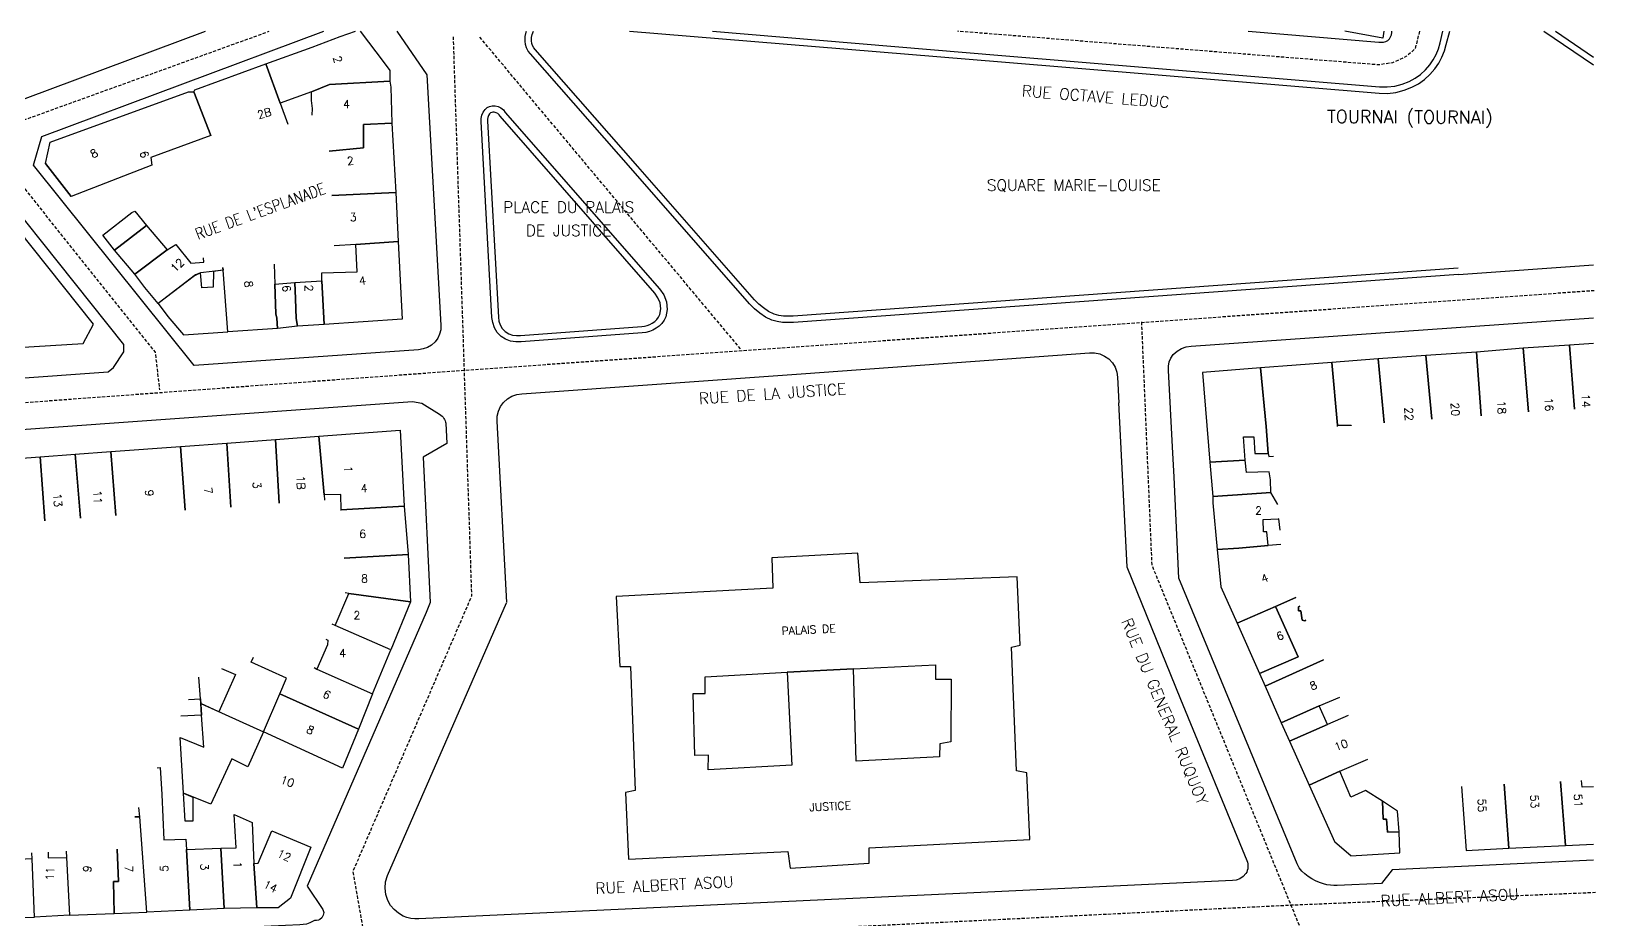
# Model space of a CAD drawing. Header units: millimetres. Extents: x 80000 to 81001, y 143000 to 144000.
# Drawn here: x 80756 to 81000.4, y 143861.3 to 144000 of the extents above; entities that cross this region are included whole.
import ezdxf
from ezdxf.enums import TextEntityAlignment as Align

# ---------------------------------------------------------------- set-up
doc = ezdxf.new("R2010")
doc.units = ezdxf.units.MM
doc.linetypes.add('DASHED', pattern=[0.75, 0.5, -0.25])
for name, color, linetype in [('W0001', 6, 'DASHED'), ('W0008', 7, 'CONTINUOUS'), ('W0100', 7, 'CONTINUOUS'), ('W0302', 3, 'CONTINUOUS'), ('W0980', 7, 'CONTINUOUS'), ('W0989', 7, 'CONTINUOUS'), ('W0991', 7, 'CONTINUOUS')]:
    doc.layers.add(name, color=color, linetype=linetype)
doc.styles.get("Standard").update_dxf_attribs({"font": 'romans.shx', "width": 0.85})

msp = doc.modelspace()

# ---------------------------------------------------------------- linework, layer by layer
at = {"layer": 'W0001', "flags": 128}
for points in [[(80735.27, 144000), (80775.32, 143949.89), (80776, 143944.01)], [(80748.42, 143983.86), (80793.12, 144000)], [(80821.86, 143999.15), (80824.74, 143911.83), (80806.2, 143868.86), (80808.37, 143856.43)], [(80866.78, 143950.41), (80825.98, 143999.15)], [(80972.82, 144000), (80972.14, 143997.27), (80970.8, 143996.1), (80968.62, 143995.09), (80966.44, 143994.76), (80949.68, 143996.1), (80900.73, 144000)], [(80450.07, 143818.97), (80622.87, 143931.72), (80625.08, 143932.54), (80823.73, 143947.11), (81000.09, 143959.55)], [(80929.39, 143954.64), (80931, 143916.7), (80985.33, 143783.98)], [(80556.36, 143844.1), (80952.73, 143863.62), (81000.36, 143865.6)]]:
    msp.add_lwpolyline(points, dxfattribs=at)
at = {"layer": 'W0008'}
for p, q in [((80978.94, 143962.05), (81000, 143963.54)), ((80934.48, 143930.38), (80934.25, 143935.13))]:
    msp.add_line(p, q, dxfattribs=at)
for points in [[(80689.65, 143995.47), (80682.49, 143973.6), (80674.02, 143947.31), (80678.26, 143940.45), (80737.4, 143944.65), (80768, 143946.86), (80768.8, 143947.51), (80770.43, 143949.96), (80770.42, 143951.11), (80742.43, 143986.17), (80734.03, 143995.69), (80730.74, 144000)], [(80739.76, 144000), (80748.54, 143988.75), (80748.76, 143988.5), (80749.02, 143988.27), (80749.31, 143988.08), (80749.63, 143987.95), (80750, 143987.88), (80750.37, 143987.88), (80750.74, 143987.94), (80751.1, 143988.05), (80783.19, 144000)], [(80819.95, 143954.12), (80819.92, 143953.42), (80819.76, 143952.73), (80819.46, 143952.08), (80819.04, 143951.51), (80818.5, 143951.02), (80817.88, 143950.66), (80817.19, 143950.42), (80816.48, 143950.3), (80781.43, 143947.83), (80756.32, 143979.08), (80757.64, 143983.6), (80801.68, 144000)], [(80813.09, 144000), (80817.78, 143993.21), (80819.94, 143954.13)], [(80978.94, 143962.05), (80919.74, 143957.77), (80875.04, 143954.55), (80874.18, 143954.52), (80873.32, 143954.55), (80872.47, 143954.68), (80871.64, 143954.93), (80870.66, 143955.4), (80869.76, 143955.99), (80868.93, 143956.68), (80868.19, 143957.45), (80849.98, 143978.22), (80833.93, 143996.49), (80833.6, 143996.92), (80833.35, 143997.4), (80833.18, 143997.92), (80833.11, 143998.46), (80833.14, 143999.18), (80833.3, 143999.89), (80833.34, 144000)], [(80862.39, 144000), (80907.59, 143996.21), (80966.59, 143991.33), (80967.78, 143991.31), (80968.97, 143991.46), (80970.12, 143991.75), (80971.23, 143992.18), (80972.14, 143992.68), (80972.99, 143993.28), (80973.76, 143993.97), (80974.44, 143994.75), (80974.98, 143995.54), (80975.43, 143996.39), (80975.78, 143997.28), (80976.06, 143998.2), (80976.5, 144000)], [(80946.09, 144000), (80966.46, 143998.32), (80966.82, 143998.3), (80967.18, 143998.32), (80967.55, 143998.4), (80967.88, 143998.59), (80968.13, 143998.84), (80968.31, 143999.14), (80968.43, 143999.47), (80968.5, 143999.8), (80968.53, 144000)], [(80994.09, 144000), (81000, 143995.96)], [(80830.02, 143987.33), (80854.11, 143959.78), (80854.76, 143958.85), (80855.2, 143957.77), (80855.32, 143956.6), (80855.07, 143955.42), (80854.81, 143954.89), (80854.46, 143954.41), (80854.05, 143953.99), (80853.58, 143953.64), (80853.07, 143953.36), (80852.54, 143953.15), (80851.98, 143953.01), (80851.41, 143952.93), (80832.49, 143951.52), (80831.67, 143951.52), (80830.85, 143951.64), (80830.06, 143951.92), (80829.36, 143952.38), (80828.77, 143952.99), (80828.33, 143953.72), (80828.05, 143954.52), (80827.93, 143955.35), (80826.23, 143985.9), (80826.24, 143986.41), (80826.33, 143986.91), (80826.54, 143987.4), (80826.85, 143987.82), (80827.18, 143988.09), (80827.57, 143988.27), (80827.98, 143988.37), (80828.41, 143988.37), (80828.89, 143988.25), (80829.33, 143988.04), (80829.72, 143987.73), (80830.02, 143987.33)], [(80934.25, 143935.13), (80933.6, 143947.07), (80933.61, 143947.73), (80933.74, 143948.38), (80933.98, 143949), (80934.36, 143949.56), (80934.95, 143950.09), (80935.64, 143950.48), (80936.38, 143950.73), (80937.15, 143950.84), (81000, 143955.29)], [(80830.24, 143910.82), (80828.74, 143939.15), (80828.77, 143939.94), (80828.95, 143940.71), (80829.27, 143941.43), (80829.74, 143942.07), (80830.34, 143942.62), (80831.03, 143943.03), (80831.8, 143943.3), (80832.59, 143943.43), (80876.96, 143946.57), (80921.26, 143949.81), (80922.07, 143949.79), (80922.87, 143949.63), (80923.62, 143949.31), (80924.29, 143948.85), (80924.85, 143948.25), (80925.27, 143947.56), (80925.55, 143946.8), (80925.67, 143945.99), (80925.85, 143941.98)], [(80678.99, 143932.45), (80771.1, 143939.02), (80815.54, 143942.23), (80816.98, 143941.95), (80819.76, 143940.23), (80819.96, 143940.09), (80820.14, 143939.93), (80820.3, 143939.75), (80820.44, 143939.55), (80820.54, 143939.38), (80820.62, 143939.2), (80820.68, 143939.01), (80820.71, 143938.82), (80820.89, 143935.65), (80817.17, 143933.55), (80818.29, 143910.83), (80817.66, 143909.3)], [(80925.82, 143942.01), (80927.13, 143916.4), (80935.5, 143895.77), (80945.85, 143870.59), (80945.94, 143870.33), (80946, 143870.07), (80946.03, 143869.8), (80946.03, 143869.54), (80946, 143869.27), (80945.93, 143869), (80945.83, 143868.75), (80945.7, 143868.51), (80945.29, 143868.05), (80944.78, 143867.72), (80944.21, 143867.52), (80943.62, 143867.43), (80901.01, 143865.43), (80858.72, 143863.44), (80816.51, 143861.46), (80815.88, 143861.46), (80815.25, 143861.51), (80814.63, 143861.65), (80814.04, 143861.9), (80813.31, 143862.35), (80812.65, 143862.9), (80812.09, 143863.56), (80811.67, 143864.33), (80811.37, 143865.27), (80811.24, 143866.26), (80811.32, 143867.26), (80811.61, 143868.22), (80830.22, 143910.8)], [(81000, 143870.63), (80968.56, 143869.11), (80966.88, 143866.98), (80959.99, 143866.67), (80959.45, 143866.67), (80958.91, 143866.71), (80958.37, 143866.79), (80957.85, 143866.92), (80957.21, 143867.12), (80956.59, 143867.38), (80955.99, 143867.69), (80955.43, 143868.06), (80954.92, 143868.47), (80954.44, 143868.92), (80954.02, 143869.43), (80953.7, 143870.02), (80935.22, 143914.63), (80934.48, 143930.38)], [(80817.65, 143909.3), (80799.09, 143866.58), (80801.49, 143862.91), (80801.65, 143862.47), (80801.59, 143862.01), (80801.37, 143861.64), (80801.05, 143861.36), (80800.81, 143861.26), (80800.52, 143861.22), (80800.23, 143861.18), (80799.99, 143861.08), (80799.5, 143860.82), (80798.98, 143860.65), (80798.44, 143860.55), (80797.9, 143860.5), (80737.42, 143857.71)]]:
    msp.add_lwpolyline(points, dxfattribs=at)
at = {"layer": 'W0100'}
for p, q in [((80950.81, 143923.89), (80950.86, 143923.93)), ((80884.4, 143900.46), (80874.06, 143899.97)), ((80874.06, 143899.97), (80884.4, 143900.46))]:
    msp.add_line(p, q, dxfattribs=at)
for points in [[(80794.87, 143988.79), (80792.63, 143994.92), (80799.87, 143997.5), (80804.2, 143999.18), (80806.63, 144000)], [(80807.33, 144000), (80811.08, 143995.1), (80812, 143993.9), (80812, 143992.2), (80802.56, 143991.7), (80799.74, 143990.56), (80794.87, 143988.79)], [(80967.27, 144000), (80967.1, 143998.93), (80961.18, 144000)], [(80781.36, 143990.55), (80781.52, 143990.84), (80792.63, 143994.92), (80794.87, 143988.79), (80796.06, 143985.53)], [(80799.87, 143986.91), (80799.88, 143987.96), (80799.72, 143989.2), (80799.74, 143990.56), (80802.56, 143991.7), (80812, 143992.2), (80812.14, 143991.26), (80812.28, 143985.66), (80807.89, 143985.45), (80807.86, 143981.82), (80802.52, 143981.31)], [(80758.92, 143982.71), (80780.55, 143990.55), (80781.36, 143990.55), (80784, 143983.76), (80774.63, 143980.29), (80774.8, 143979.09), (80762.18, 143974.22), (80758.21, 143979.39), (80758.92, 143982.71)], [(80784, 143983.76), (80781.36, 143990.55)], [(80802.52, 143981.31), (80807.86, 143981.82), (80807.89, 143985.45), (80812.28, 143985.66), (80812.92, 143974.82), (80802.93, 143974.38)], [(80762.18, 143974.22), (80758.21, 143979.39), (80762.18, 143974.22)], [(80802.93, 143974.38), (80812.92, 143974.82), (80813.28, 143967.21), (80806.65, 143966.74), (80803.3, 143966.51)], [(80767.15, 143968.19), (80771.67, 143971.71), (80772.16, 143971.93), (80773.98, 143969.69), (80768.96, 143965.84), (80767.15, 143968.19)], [(80764.07, 143951.28), (80765.71, 143954.3), (80753.87, 143969.11), (80752.23, 143967.84), (80752.76, 143962.37), (80753.87, 143950.65), (80764.07, 143951.28)], [(80772.15, 143962.07), (80768.96, 143965.84), (80773.98, 143969.69), (80777.17, 143965.91), (80772.15, 143962.07)], [(80785.9, 143963.07), (80785.93, 143962.7), (80784.25, 143962.5), (80782.41, 143962.28), (80781.64, 143961.97), (80775.77, 143957.51), (80773.72, 143959.99), (80772.15, 143962.07), (80777.17, 143965.91), (80778.54, 143966.74), (80780.88, 143963.79), (80782.91, 143963.94), (80782.87, 143964.65)], [(80806.65, 143966.74), (80813.28, 143967.21), (80813.93, 143955.06), (80801.73, 143954.22), (80801.37, 143961.04), (80801.38, 143962.29), (80806.87, 143962.45), (80806.65, 143966.74)], [(80785.9, 143963.07), (80785.93, 143962.7), (80784.42, 143962.51), (80784.38, 143960.05), (80782.6, 143959.94), (80782.41, 143962.28), (80781.47, 143961.83), (80775.77, 143957.51), (80777.28, 143955.5), (80779.75, 143952.62), (80786.65, 143953.1), (80785.93, 143962.7), (80785.9, 143963.14)], [(80793.89, 143963.63), (80794, 143960.52), (80794.18, 143955.91), (80794.32, 143955.24), (80794.42, 143953.63), (80786.65, 143953.1), (80785.93, 143962.7), (80785.9, 143963.07)], [(80794.42, 143953.63), (80794.32, 143955.24), (80794.18, 143955.91), (80794, 143960.52), (80797.14, 143960.8), (80797.24, 143958.22), (80797.36, 143955.16), (80797.53, 143953.97), (80794.42, 143953.63)], [(80797.53, 143953.97), (80797.36, 143955.16), (80797.24, 143958.22), (80797.14, 143960.8), (80801.37, 143961.04), (80801.73, 143954.22), (80797.53, 143953.97)], [(80982.48, 143939.96), (80981.73, 143949.93), (80973.83, 143949.41)], [(80989.88, 143940.59), (80989.02, 143950.56), (80981.73, 143949.93)], [(80981.73, 143949.93), (80982.48, 143939.96)], [(80997.03, 143941.02), (80996.26, 143950.99), (80989.02, 143950.56)], [(80989.02, 143950.56), (80989.88, 143940.59)], [(81000, 143951.27), (80996.26, 143950.99)], [(80996.26, 143950.99), (80997.03, 143941.02)], [(80938.93, 143946.76), (80940.08, 143932.72), (80945.58, 143933.06), (80945.31, 143936.69), (80946.95, 143936.71), (80947.13, 143934.09), (80949.17, 143934.12), (80948.9, 143938.3), (80947.98, 143947.46), (80938.93, 143946.76)], [(80960.01, 143938.32), (80960, 143938.51), (80959.11, 143948.28), (80947.98, 143947.46)], [(80947.98, 143947.46), (80948.9, 143938.3), (80949.17, 143934.12), (80949.27, 143933.63), (80950.03, 143933.67)], [(80967.3, 143938.89), (80966.37, 143948.85), (80959.11, 143948.28)], [(80959.11, 143948.28), (80960, 143938.51), (80962.16, 143938.53), (80962.17, 143938.49)], [(80974.75, 143939.45), (80973.83, 143949.41), (80966.37, 143948.85)], [(80966.37, 143948.85), (80967.3, 143938.89)], [(80973.83, 143949.41), (80974.75, 143939.45)], [(80804.4, 143925.3), (80804.35, 143927.71), (80801.73, 143927.63), (80800.9, 143936.79), (80813.61, 143937.73), (80814.24, 143925.9), (80804.4, 143925.3)], [(80769.17, 143924.43), (80768.39, 143934.4), (80779.26, 143935.21), (80780, 143925.24)], [(80780, 143925.24), (80779.26, 143935.21), (80786.49, 143935.69), (80787.16, 143925.71)], [(80787.16, 143925.71), (80786.49, 143935.69), (80794.12, 143936.3), (80794.71, 143926.32)], [(80794.71, 143926.32), (80794.12, 143936.3), (80800.9, 143936.79), (80801.73, 143927.63)], [(80748.93, 143922.95), (80748.14, 143932.92), (80757.37, 143933.59), (80758.1, 143923.61)], [(80758.1, 143923.61), (80757.37, 143933.59), (80762.84, 143933.98), (80763.68, 143924.01)], [(80763.68, 143924.01), (80762.84, 143933.98), (80768.39, 143934.4)], [(80768.39, 143934.4), (80769.17, 143924.43)], [(80940.54, 143927.38), (80945.92, 143927.74), (80949.59, 143928), (80949.54, 143930.01), (80949.37, 143931.21), (80945.81, 143931.13), (80945.58, 143933.06), (80940.08, 143932.72), (80940.54, 143927.38)], [(80801.73, 143927.63), (80801.78, 143926.83)], [(80950.68, 143926.15), (80949.59, 143928), (80945.92, 143927.74), (80940.54, 143927.38), (80940.57, 143926.38), (80941.22, 143919.1)], [(80804.25, 143925.29), (80804.4, 143925.3), (80814.24, 143925.9), (80814.84, 143918.33), (80804.85, 143917.77)], [(80941.22, 143919.1), (80944.62, 143919.31), (80949.18, 143919.75), (80948.99, 143921.88), (80948.48, 143921.88), (80948.41, 143923.8), (80950.81, 143923.89)], [(80950.81, 143923.89), (80951, 143922.12)], [(80804.85, 143917.77), (80814.84, 143918.33), (80815.21, 143910.92)], [(80885.09, 143918.54), (80871.64, 143917.8), (80871.83, 143913.09), (80847.36, 143911.77), (80847.89, 143900.84), (80849.57, 143900.85), (80850.32, 143881.5), (80848.79, 143881.2), (80849.25, 143870.78), (80874.16, 143871.96), (80874.51, 143869.35), (80886.84, 143870.13), (80886.85, 143872.53), (80911.98, 143873.86), (80911.49, 143884.26), (80909.89, 143884.54), (80909.08, 143903.87), (80910.46, 143904.17), (80909.97, 143914.85), (80885.43, 143913.89), (80885.09, 143918.54)], [(80951.19, 143919.87), (80949.18, 143919.75), (80944.62, 143919.31), (80941.22, 143919.1), (80941.77, 143913.27), (80944.37, 143907.59)], [(80803.45, 143907.24), (80805.58, 143912.26), (80815.21, 143910.92), (80812.12, 143903.47), (80803.45, 143907.24)], [(80815.21, 143910.92), (80805.58, 143912.26), (80804.98, 143912.35)], [(80944.37, 143907.59), (80950.35, 143910.2), (80953.53, 143911.61)], [(80953.53, 143911.61), (80950.35, 143910.2), (80953.85, 143902.36), (80947.86, 143899.73), (80948.7, 143897.76)], [(80947.86, 143899.73), (80953.85, 143902.36), (80950.35, 143910.2), (80944.37, 143907.59), (80947.86, 143899.73)], [(80955.09, 143908.09), (80954.91, 143907.98), (80954.49, 143908.07), (80954.31, 143909.54), (80953.95, 143909.54), (80953.93, 143910.18), (80954.12, 143910.27)], [(80954.12, 143910.27), (80953.93, 143910.18)], [(80953.93, 143910.18), (80953.95, 143909.54), (80954.31, 143909.54), (80954.49, 143908.07), (80954.91, 143907.98), (80955.09, 143908.09)], [(80801.98, 143905.1), (80802.3, 143904.94), (80802.24, 143904.22), (80800.6, 143900.45), (80809.28, 143896.58), (80812.12, 143903.47), (80803.45, 143907.24), (80802.95, 143907.46)], [(80794.79, 143896.56), (80795.82, 143899.01), (80790.32, 143901.55), (80790.67, 143902.32)], [(80800.15, 143900.67), (80800.6, 143900.45), (80809.28, 143896.58), (80807.06, 143891.08), (80794.79, 143896.56)], [(80884.4, 143900.46), (80897.21, 143901.11), (80897.2, 143898.86), (80899.67, 143898.87)], [(80948.7, 143897.76), (80957.81, 143901.88)], [(80957.81, 143901.88), (80948.7, 143897.76), (80951.21, 143892.03)], [(80782.46, 143895.09), (80782.39, 143895.81), (80782.12, 143899.16)], [(80785.68, 143900.56), (80787.89, 143899.59), (80785.27, 143893.79), (80782.46, 143895.09)], [(80874.06, 143899.97), (80874.76, 143885.46), (80861.72, 143884.74), (80861.74, 143886.99), (80859.62, 143886.98), (80859.34, 143896.62), (80861.24, 143896.63), (80861.26, 143899.24), (80874.06, 143899.97)], [(80899.67, 143898.87), (80899.63, 143889.07), (80897.88, 143888.77), (80897.87, 143886.73), (80884.82, 143886.09), (80884.4, 143900.46)], [(80780.53, 143895.7), (80782.39, 143895.81), (80782.58, 143893.27), (80779.33, 143893.08)], [(80792.22, 143890.63), (80794.79, 143896.56), (80807.06, 143891.08), (80804.58, 143884.99), (80792.22, 143890.63)], [(80951.21, 143892.03), (80957.18, 143894.71), (80960.37, 143896.05)], [(80779.24, 143889.75), (80782.93, 143888.25), (80782.58, 143893.27), (80782.46, 143895.09), (80792.22, 143890.63), (80789.81, 143885.19), (80787.29, 143886.44), (80784.04, 143879.36), (80779.73, 143881.05), (80779.24, 143889.75)], [(80952.53, 143889.21), (80958.48, 143891.8), (80957.18, 143894.71), (80951.21, 143892.03), (80952.53, 143889.21)], [(80961.71, 143893.18), (80958.48, 143891.8), (80952.53, 143889.21), (80955.61, 143882.3)], [(80955.61, 143882.3), (80960.39, 143884.49), (80964.75, 143886.36)], [(80775.64, 143885.04), (80776.08, 143885.06), (80776.34, 143880.89), (80776.68, 143873.79), (80780.09, 143873.88), (80780.21, 143872.28), (80780.76, 143862.82), (80774.04, 143862.51), (80772.9, 143877.39), (80772.79, 143878.83)], [(80962.09, 143871.29), (80969.76, 143871.74), (80969.64, 143875.06), (80967.84, 143875.01), (80967.69, 143877.01), (80967.14, 143877.01), (80967.07, 143879.84), (80964.39, 143881.47), (80962.09, 143880.45), (80960.39, 143884.49), (80955.61, 143882.3)], [(80955.61, 143882.3), (80959.6, 143873.42)], [(80979.39, 143882.12), (80980.11, 143872.14), (80986.76, 143872.48)], [(80986.76, 143872.48), (80986.08, 143882.46)], [(80986.08, 143882.46), (80986.76, 143872.48), (80995.65, 143872.92)], [(80995.65, 143872.92), (80994.87, 143882.89)], [(80994.87, 143882.89), (80995.65, 143872.92), (81000, 143873.11)], [(81000, 143882.06), (80998.25, 143882), (80998.16, 143883.04)], [(80772.13, 143877.38), (80772.9, 143877.39), (80772.79, 143878.83)], [(80779.73, 143881.05), (80781.2, 143880.45), (80781.23, 143876.73), (80780, 143876.73), (80779.73, 143881.05)], [(80967.14, 143877.01), (80967.69, 143877.01), (80967.84, 143875.01), (80969.64, 143875.06), (80969.4, 143878.29), (80967.07, 143879.84), (80967.14, 143877.01)], [(80769.38, 143872.31), (80769.59, 143867.27), (80768.82, 143867.27), (80768.94, 143862.28), (80774.04, 143862.51), (80772.9, 143877.39)], [(80772.9, 143877.39), (80772.13, 143877.38)], [(80787.67, 143877.72), (80790.47, 143876.51), (80790.73, 143870.1), (80791.21, 143863.19), (80786.11, 143863.07), (80785.57, 143872.51), (80787.95, 143872.54), (80787.67, 143877.72)], [(80793.57, 143875.22), (80799.64, 143872.67), (80796.47, 143864.71), (80794.53, 143863.17), (80791.21, 143863.19), (80790.73, 143870.1), (80791.41, 143870.14), (80793.57, 143875.22)], [(80758.58, 143871.86), (80758.61, 143870.96), (80761.45, 143871.01), (80761.94, 143862.02), (80756.48, 143861.74), (80756.08, 143870.81), (80756.03, 143871.74)], [(80761.42, 143872.01), (80761.45, 143871.01), (80761.94, 143862.02)], [(80761.94, 143862.02), (80768.94, 143862.28), (80768.82, 143867.27), (80769.59, 143867.27), (80769.38, 143872.31)], [(80780.21, 143872.28), (80785.57, 143872.51), (80786.11, 143863.07), (80780.76, 143862.82), (80780.21, 143872.28)], [(80751.38, 143861.57), (80756.48, 143861.74), (80756.08, 143870.81), (80750.94, 143870.59), (80751.38, 143861.57)]]:
    msp.add_lwpolyline(points, dxfattribs=at)
at = {"layer": 'W0100', "flags": 128}
msp.add_lwpolyline([(80962.09, 143871.29), (80959.6, 143873.42)], dxfattribs=at)
at = {"layer": 'W0302'}
for points in [[(80978.87, 143963.05), (80919.67, 143958.77), (80874.96, 143955.55), (80874.22, 143955.52), (80873.47, 143955.54), (80872.73, 143955.65), (80872, 143955.86), (80871.13, 143956.28), (80870.33, 143956.81), (80869.6, 143957.43), (80868.94, 143958.11), (80850.73, 143978.88), (80834.68, 143997.15), (80834.46, 143997.44), (80834.28, 143997.77), (80834.16, 143998.12), (80834.11, 143998.49), (80834.13, 143999.01), (80834.23, 143999.52), (80834.43, 144000)], [(80849.42, 144000), (80907.51, 143995.22), (80966.51, 143990.33), (80967.83, 143990.31), (80969.14, 143990.47), (80970.42, 143990.8), (80971.65, 143991.28), (80972.67, 143991.82), (80973.61, 143992.49), (80974.46, 143993.26), (80975.22, 143994.13), (80975.83, 143995.01), (80976.33, 143995.95), (80976.72, 143996.93), (80977.02, 143997.95), (80977.57, 144000)], [(80992.25, 144000), (81000, 143994.75)]]:
    msp.add_lwpolyline(points, dxfattribs=at)
msp.add_polyline3d([(80829.21, 143986.74, 0), (80829.04, 143986.97, 0), (80828.83, 143987.16, 0), (80828.57, 143987.3, 0), (80828.29, 143987.37, 0), (80828.09, 143987.37, 0), (80827.9, 143987.33, 0), (80827.72, 143987.25, 0), (80827.57, 143987.12, 0), (80827.38, 143986.86, 0), (80827.27, 143986.56, 0), (80827.23, 143986.26, 0), (80827.23, 143985.95, 0), (80828.93, 143955.4, 0), (80829.02, 143954.77, 0), (80829.22, 143954.17, 0), (80829.55, 143953.62, 0), (80830, 143953.15, 0), (80830.55, 143952.8, 0), (80831.16, 143952.59, 0), (80831.79, 143952.51, 0), (80832.41, 143952.52, 0), (80851.33, 143953.93, 0), (80851.77, 143953.98, 0), (80852.19, 143954.09, 0), (80852.6, 143954.24, 0), (80852.98, 143954.44, 0), (80853.35, 143954.71, 0), (80853.67, 143955.02, 0), (80853.94, 143955.39, 0), (80854.14, 143955.79, 0), (80854.33, 143956.7, 0), (80854.21, 143957.6, 0), (80853.86, 143958.42, 0), (80853.35, 143959.12, 0), (80829.21, 143986.74, 0)], dxfattribs=at)

# ---------------------------------------------------------------- texts
at = {"layer": 'W0980'}
msp.add_text('TOURNAI (TOURNAI)', height=2, rotation=359.6927, dxfattribs=at).set_placement((80971.32, 143986.5), align=Align.MIDDLE)
at = {"layer": 'W0989'}
for s, rotation, p in [('RUE OCTAVE LEDUC', 355.4841, (80922.23, 143989.83)), ('RUE DE LA JUSTICE', 3.8713, (80871.76, 143943.44)), ('RUE DU GENERAL RUQUOY', 292.5964, (80932.97, 143893.8)), ('RUE ALBERT ASOU', 2.8718, (80854.88, 143866.74)), ('RUE ALBERT ASOU', 2.8718, (80977.55, 143864.78))]:
    msp.add_text(s, height=1.75, rotation=rotation, dxfattribs=at).set_placement(p, align=Align.MIDDLE)
for s, p in [('SQUARE MARIE-LOUISE', (80918.82, 143975.91)), ('PLACE DU PALAIS', (80839.92, 143972.54)), ('DE JUSTICE', (80839.92, 143968.92))]:
    msp.add_text(s, height=1.75, dxfattribs=at).set_placement(p, align=Align.MIDDLE)
at = {"layer": 'W0989', "width": 0.85}
msp.add_text("RUE DE L'ESPLANADE", height=1.75, rotation=19.9423, dxfattribs=at).set_placement((80791.75, 143971.92), align=Align.MIDDLE)
at = {"layer": 'W0991'}
for s, rotation, p in [('2', 286.6109, (80803.84, 143995.6)), ('4', 359.757, (80805.22, 143988.62)), ('2B', 16.2366, (80792.38, 143987.2)), ('8', 30.1236, (80765.77, 143980.94)), ('6', 285.3321, (80773.63, 143980.79)), ('2', 6.5766, (80805.81, 143979.78)), ('3', 5.2445, (80806.24, 143971)), ('12', 43.6749, (80778.78, 143963.49)), ('8', 274.5551, (80789.93, 143960.53)), ('6', 275.6542, (80795.85, 143959.85)), ('2', 272.1628, (80799.32, 143959.91)), ('4', 8.0976, (80807.7, 143961.09)), ('1B', 272.3511, (80798.09, 143929.55)), ('1', 271.4701, (80805.48, 143931.63)), ('13', 273.441, (80760.11, 143926.81)), ('11', 272.807, (80766.34, 143927.27)), ('9', 274.9726, (80774.41, 143927.92)), ('7', 277.356, (80783.62, 143928.3)), ('3', 274.3537, (80791.21, 143929.15)), ('4', 1.8002, (80807.95, 143928.66)), ('2', 0.4378, (80947.67, 143925.18)), ('6', 0.5823, (80807.73, 143921.55)), ('8', 0.535, (80808.03, 143914.58)), ('4', 20.3974, (80948.64, 143914.64)), ('2', 0.5044, (80806.84, 143908.84)), ('PALAIS DE', 2.8718, (80877.4, 143906.6)), ('6', 22.2053, (80951.04, 143905.64)), ('4', 0.4958, (80804.6, 143902.92)), ('8', 22.1422, (80956.25, 143897.88)), ('6', 331.0906, (80802.14, 143896.46)), ('8', 332.7148, (80799.57, 143890.95)), ('10', 19.4533, (80960.58, 143888.58)), ('10', 339.5652, (80795.99, 143882.92)), ('JUSTICE', 2.8718, (80880.76, 143879.02)), ('55', 271.9955, (80982.6, 143879.16)), ('53', 273.7765, (80990.81, 143879.79)), ('51', 273.1742, (80997.63, 143879.92)), ('12', 334.6092, (80795.47, 143871.35)), ('11', 87.517, (80758.87, 143868.51)), ('9', 80.5833, (80764.72, 143869.26)), ('7', 270.1704, (80771.23, 143869.27)), ('5', 87.8686, (80776.72, 143869.33)), ('3', 270.2282, (80783.04, 143869.56)), ('1', 270.3011, (80788.2, 143869.88)), ('14', 333.1353, (80793.34, 143866.51))]:
    msp.add_text(s, height=1.25, rotation=rotation, dxfattribs=at).set_placement(p, align=Align.MIDDLE)
for s, p in [('16', (80992.36, 143942.78)), ('14', (80998.14, 143943.36)), ('22', (80970.49, 143941.29)), ('20', (80977.72, 143942.02)), ('18', (80984.98, 143942.33))]:
    msp.add_text(s, height=1.25, rotation=273.1812, dxfattribs=at).set_placement(p)

doc.saveas('drawing.dxf')
